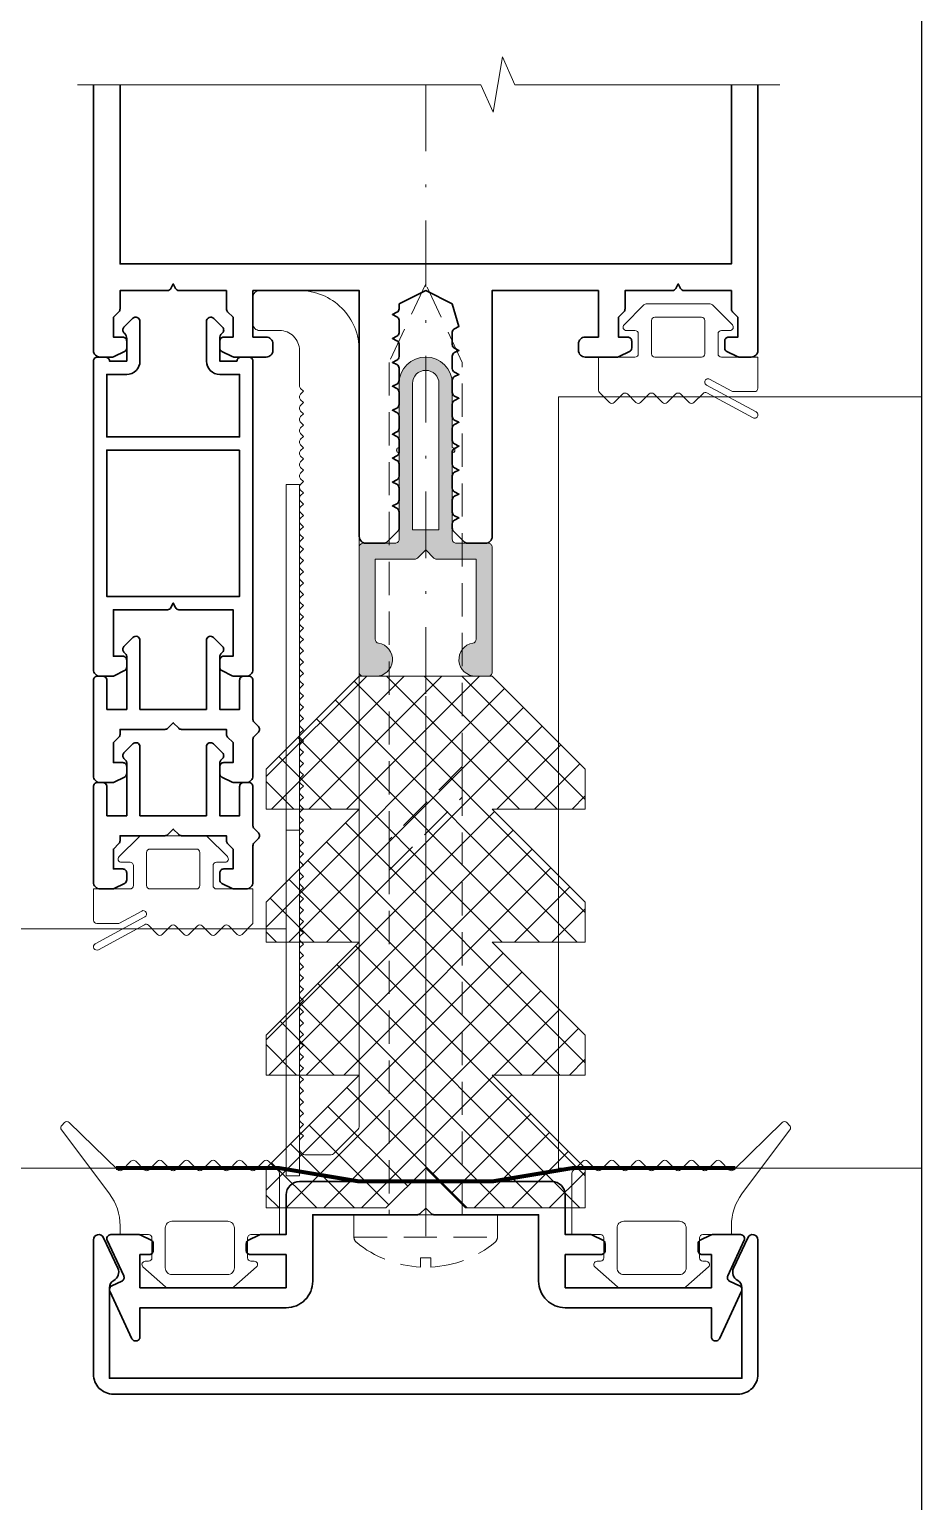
# Model space of a CAD drawing. Extents: x -37 to 8820, y -336 to 478.
# Drawn here: x 6871.4 to 6905, y 194.6 to 249.9 of the extents above; entities that cross this region are included whole.
import ezdxf

# ---------------------------------------------------------------- set-up
doc = ezdxf.new("R2010")
doc.units = 0
doc.header["$LTSCALE"] = 5
doc.linetypes.add('DASHDOT', pattern=[1, 0.5, -0.25, 0, -0.25])
doc.linetypes.add('HIDDEN', pattern=[0.375, 0.25, -0.125])
doc.layers.get('0').update_dxf_attribs({"linetype": 'CONTINUOUS', "lineweight": 30})
for name, color, linetype, lineweight in [('1', 6, 'DASHDOT', 13), ('2', 3, 'HIDDEN', 13), ('Glass', 5, 'CONTINUOUS', 20), ('Ал подклад', 7, 'CONTINUOUS', 20), ('Герлен', 7, 'CONTINUOUS', 60), ('Зигзаг', 1, 'CONTINUOUS', 15), ('Подкладки', 1, 'CONTINUOUS', 20), ('Уплотнители', 1, 'CONTINUOUS', 20), ('Штриховка', 1, 'CONTINUOUS', 5)]:
    doc.layers.add(name, color=color, linetype=linetype, lineweight=lineweight)
doc.layers.add('Скрытые', color=14, linetype='CONTINUOUS', plot=False)

msp = doc.modelspace()

# ---------------------------------------------------------------- hatches: boundary and pattern name
at = {"layer": 'Штриховка'}
h = msp.add_hatch(color=256, dxfattribs=at)
h.dxf.hatch_style = 1
edge = h.paths.add_edge_path(flags=16)
edge.add_line((6885.842, 231.1023), (6885.842, 236.6023))
edge.add_arc((6886.342, 236.6023), 0.5, 0, 180, ccw=False)
edge.add_line((6886.842, 236.6023), (6886.842, 231.1023))
edge.add_line((6886.842, 231.1023), (6885.842, 231.1023))
edge = h.paths.add_edge_path()
edge.add_arc((6888.217, 226.2273), 0.625, 99.2818, 270)
edge.add_line((6888.217, 225.6023), (6888.692, 225.6023))
edge.add_arc((6888.692, 225.7523), 0.15, 270, 360)
edge.add_line((6888.842, 225.7523), (6888.842, 230.4523))
edge.add_arc((6888.692, 230.4523), 0.15, 0, 90)
edge.add_line((6888.692, 230.6023), (6887.492, 230.6023))
edge.add_arc((6887.492, 230.7523), 0.15, 180, 270, ccw=False)
edge.add_line((6887.342, 230.7523), (6887.342, 234.0023))
edge.add_arc((6887.342, 234.1023), 0.1, 270, 450)
edge.add_line((6887.342, 234.2023), (6887.342, 236.6023))
edge.add_arc((6886.342, 236.6023), 1, 0, 180)
edge.add_line((6885.342, 236.6023), (6885.342, 234.2023))
edge.add_arc((6885.342, 234.1023), 0.1, 90, 270)
edge.add_line((6885.342, 234.0023), (6885.342, 230.7523))
edge.add_arc((6885.192, 230.7523), 0.15, -90, 0, ccw=False)
edge.add_line((6885.192, 230.6023), (6883.992, 230.6023))
edge.add_arc((6883.992, 230.4523), 0.15, 90, 180)
edge.add_line((6883.842, 230.4523), (6883.842, 225.7523))
edge.add_arc((6883.992, 225.7523), 0.15, 180, 270)
edge.add_line((6883.992, 225.6023), (6884.467, 225.6023))
edge.add_arc((6884.467, 226.2273), 0.625, 270, 440.7182)
edge.add_arc((6884.592, 226.9922), 0.15, 180, 260.7182, ccw=False)
edge.add_line((6884.442, 226.9922), (6884.442, 230.0023))
edge.add_line((6884.442, 230.0023), (6885.9298, 230.0023))
edge.add_arc((6885.9298, 230.1523), 0.15, 270, 315)
edge.add_line((6886.0359, 230.0463), (6886.342, 230.3523))
edge.add_line((6886.342, 230.3523), (6886.648, 230.0463))
edge.add_arc((6886.7541, 230.1523), 0.15, 225, 270)
edge.add_line((6886.7541, 230.0023), (6888.242, 230.0023))
edge.add_line((6888.242, 230.0023), (6888.242, 226.9922))
edge.add_arc((6888.092, 226.9922), 0.15, -80.7182, 0, ccw=False)
at = {"layer": 'Штриховка', "lineweight": 5}
h = msp.add_hatch(dxfattribs=at)
h.set_pattern_fill('NET', color=256, scale=8, angle=45, style=0)
h.set_pattern_definition([(45, (2825.7027, 2375.5828), (-0.70710678, 0.70710678), []), (135, (2825.7027, 2375.5828), (-0.70710678, -0.70710678), [])])
h.paths.add_polyline_path([(6887.842, 205.6046), (6892.342, 205.6046), (6892.342, 207.1046), (6888.842, 210.6046), (6892.342, 210.6046), (6892.342, 212.1046), (6888.842, 215.6046), (6892.342, 215.6046), (6892.342, 217.1046), (6888.842, 220.6046), (6892.342, 220.6046), (6892.342, 222.1046), (6888.842, 225.6046), (6883.842, 225.6046), (6880.342, 222.1046), (6880.342, 220.6046), (6883.842, 220.6046), (6880.342, 217.1046), (6880.342, 215.6046), (6883.842, 215.6046), (6880.342, 212.1046), (6880.342, 210.6046), (6883.842, 210.6046), (6880.342, 207.1046), (6880.342, 205.6046), (6884.842, 205.6046), (6886.342, 207.1046)])

# ---------------------------------------------------------------- linework, layer by layer
msp.add_lwpolyline([(6898.842, 247.844), (6898.842, 237.8523, -0.4142136), (6898.592, 237.6023), (6898.1274, 237.6023, -0.1164338), (6898.0603, 237.6182), (6897.6749, 237.8109, -0.284079), (6897.592, 237.945), (6897.592, 238.2023, -0.4142136), (6897.742, 238.3523), (6898.092, 238.3523), (6898.092, 239.1023), (6897.8859, 239.3084, -0.1989124), (6897.842, 239.4145), (6897.842, 240.1023), (6896.0597, 240.1023, -0.284079), (6895.9255, 240.1852), (6895.842, 240.3523), (6895.7584, 240.1852, -0.284079), (6895.6243, 240.1023), (6893.842, 240.1023), (6893.842, 239.4145, -0.1989124), (6893.798, 239.3084), (6893.592, 239.1023), (6893.592, 238.3523), (6893.942, 238.3523, -0.4142136), (6894.092, 238.2023), (6894.092, 237.945, -0.284079), (6894.009, 237.8109), (6893.6236, 237.6182, -0.1164338), (6893.5566, 237.6023), (6892.342, 237.6023, -0.4142136), (6892.092, 237.8523), (6892.092, 238.1023, -0.4142136), (6892.342, 238.3523), (6892.842, 238.3523), (6892.842, 240.1023), (6888.842, 240.1023), (6888.842, 230.8523, -0.4142136), (6888.592, 230.6023), (6887.9041, 230.6023, -0.1989124), (6887.798, 230.6463), (6887.3859, 231.0584, -0.1989124), (6887.342, 231.1645), (6887.342, 231.3346, -0.284079), (6887.4249, 231.4688), (6887.592, 231.5523), (6887.4249, 231.6359, -0.284079), (6887.342, 231.77), (6887.342, 232.2346, -0.284079), (6887.4249, 232.3688), (6887.592, 232.4523), (6887.4249, 232.5359, -0.284079), (6887.342, 232.67), (6887.342, 233.1346, -0.284079), (6887.4249, 233.2688), (6887.592, 233.3523), (6887.4249, 233.4359, -0.284079), (6887.342, 233.57), (6887.342, 234.0346, -0.284079), (6887.4249, 234.1688), (6887.592, 234.2523), (6887.4249, 234.3359, -0.284079), (6887.342, 234.47), (6887.342, 234.9346, -0.284079), (6887.4249, 235.0688), (6887.592, 235.1523), (6887.4249, 235.2359, -0.284079), (6887.342, 235.37), (6887.342, 235.8346, -0.284079), (6887.4249, 235.9688), (6887.592, 236.0523), (6887.4249, 236.1359, -0.284079), (6887.342, 236.27), (6887.342, 236.7346, -0.284079), (6887.4249, 236.8688), (6887.592, 236.9523), (6887.4249, 237.0359, -0.284079), (6887.342, 237.17), (6887.342, 237.6346, -0.284079), (6887.4249, 237.7688), (6887.592, 237.8523), (6887.4249, 237.9359, -0.284079), (6887.342, 238.07), (6887.342, 238.5346, -0.284079), (6887.4249, 238.6688), (6887.592, 238.7523), (6887.342, 239.6023), (6886.342, 240.1023), (6885.342, 239.6023), (6885.342, 239.42, -0.284079), (6885.259, 239.2859), (6885.092, 239.2023), (6885.259, 239.1188, -0.284079), (6885.342, 238.9846), (6885.342, 238.52, -0.284079), (6885.259, 238.3859), (6885.092, 238.3023), (6885.259, 238.2188, -0.284079), (6885.342, 238.0846), (6885.342, 237.62, -0.284079), (6885.259, 237.4859), (6885.092, 237.4023), (6885.259, 237.3188, -0.284079), (6885.342, 237.1846), (6885.342, 236.72, -0.284079), (6885.259, 236.5859), (6885.092, 236.5023), (6885.259, 236.4188, -0.284079), (6885.342, 236.2846), (6885.342, 235.82, -0.284079), (6885.259, 235.6859), (6885.092, 235.6023), (6885.259, 235.5188, -0.284079), (6885.342, 235.3846), (6885.342, 234.92, -0.284079), (6885.259, 234.7859), (6885.092, 234.7023), (6885.259, 234.6188, -0.284079), (6885.342, 234.4846), (6885.342, 234.02, -0.284079), (6885.259, 233.8859), (6885.092, 233.8023), (6885.259, 233.7188, -0.284079), (6885.342, 233.5846), (6885.342, 233.12, -0.284079), (6885.259, 232.9859), (6885.092, 232.9023), (6885.259, 232.8188, -0.284079), (6885.342, 232.6846), (6885.342, 232.22, -0.284079), (6885.259, 232.0859), (6885.092, 232.0023), (6885.259, 231.9188, -0.284079), (6885.342, 231.7846), (6885.342, 231.1645, -0.1989124), (6885.298, 231.0584), (6884.8859, 230.6463, -0.1989124), (6884.7798, 230.6023), (6884.092, 230.6023, -0.4142136), (6883.842, 230.8523), (6883.842, 240.1023), (6879.842, 240.1023), (6879.842, 238.3523), (6880.342, 238.3523, -0.4142136), (6880.592, 238.1023), (6880.592, 237.8523, -0.4142136), (6880.342, 237.6023), (6879.1274, 237.6023, -0.1164338), (6879.0603, 237.6182), (6878.6749, 237.8109, -0.284079), (6878.592, 237.945), (6878.592, 238.2023, -0.4142136), (6878.742, 238.3523), (6879.092, 238.3523), (6879.092, 239.1023), (6878.8859, 239.3084, -0.1989124), (6878.842, 239.4145), (6878.842, 240.1023), (6877.0597, 240.1023, -0.284079), (6876.9255, 240.1852), (6876.842, 240.3523), (6876.7584, 240.1852, -0.284079), (6876.6243, 240.1023), (6874.842, 240.1023), (6874.842, 239.4145, -0.1989124), (6874.798, 239.3084), (6874.592, 239.1023), (6874.592, 238.3523), (6874.942, 238.3523, -0.4142136), (6875.092, 238.2023), (6875.092, 237.945, -0.284079), (6875.009, 237.8109), (6874.6236, 237.6182, -0.1164338), (6874.5566, 237.6023), (6874.092, 237.6023, -0.4142136), (6873.842, 237.8523), (6873.842, 247.844)], format="xyb")
msp.add_lwpolyline([(6897.842, 247.844), (6897.842, 241.1023), (6874.842, 241.1023), (6874.842, 247.844)])
for points in [[(6879.392, 237.6023, 0.4142136), (6879.242, 237.4523), (6878.592, 237.4523), (6878.592, 238.3062, -0.1989124), (6878.6652, 238.483), (6878.698, 238.5158, 0.4142136), (6878.698, 238.7279), (6878.3716, 239.0543, 0.6681786), (6878.092, 238.9385), (6878.092, 237.4523, 0.4142136), (6878.592, 236.9523), (6879.342, 236.9523), (6879.342, 234.6023), (6874.342, 234.6023), (6874.342, 236.9523), (6875.092, 236.9523, 0.4142136), (6875.592, 237.4523), (6875.592, 238.9385, 0.6681786), (6875.3123, 239.0543), (6874.9859, 238.7279, 0.4142136), (6874.9859, 238.5158), (6875.0187, 238.483, -0.1989124), (6875.092, 238.3062), (6875.092, 237.4523), (6874.442, 237.4523, 0.4142136), (6874.292, 237.6023), (6873.992, 237.6023, 0.4142136), (6873.842, 237.4523), (6873.842, 225.8523, 0.4142136), (6874.092, 225.6023), (6874.5566, 225.6023, 0.1164338), (6874.6236, 225.6182), (6875.009, 225.8109, 0.284079), (6875.092, 225.945), (6875.092, 226.2023, 0.4142136), (6874.942, 226.3523), (6874.592, 226.3523), (6874.592, 228.1023), (6876.6243, 228.1023, 0.284079), (6876.7584, 228.1852), (6876.842, 228.3523), (6876.9255, 228.1852, 0.284079), (6877.0597, 228.1023), (6879.092, 228.1023), (6879.092, 226.3523), (6878.742, 226.3523, 0.4142136), (6878.592, 226.2023), (6878.592, 225.945, 0.284079), (6878.6749, 225.8109), (6879.0603, 225.6182, 0.1164338), (6879.1274, 225.6023), (6879.592, 225.6023, 0.4142136), (6879.842, 225.8523), (6879.842, 237.4523, 0.4142136), (6879.692, 237.6023)], [(6874.342, 224.3523), (6874.342, 225.4523, 0.4142136), (6874.192, 225.6023), (6873.992, 225.6023, 0.4142136), (6873.842, 225.4523), (6873.842, 225.4523), (6873.842, 221.8523, 0.4142136), (6874.092, 221.6023), (6874.5566, 221.6023, 0.1164338), (6874.6236, 221.6182), (6875.009, 221.8109, 0.284079), (6875.092, 221.945), (6875.092, 222.2023, 0.4142136), (6874.942, 222.3523), (6874.592, 222.3523), (6874.592, 223.1023), (6874.798, 223.3084, 0.1989124), (6874.842, 223.4145), (6874.842, 223.6023), (6876.5298, 223.6023, 0.1989124), (6876.6359, 223.6463), (6876.842, 223.8523), (6877.048, 223.6463, 0.1989124), (6877.1541, 223.6023), (6878.842, 223.6023), (6878.842, 223.4145, 0.1989124), (6878.8859, 223.3084), (6879.092, 223.1023), (6879.092, 222.3523), (6878.742, 222.3523, 0.4142136), (6878.592, 222.2023), (6878.592, 221.945, 0.284079), (6878.6749, 221.8109), (6879.0603, 221.6182, 0.1164338), (6879.1274, 221.6023), (6879.592, 221.6023, 0.4142136), (6879.842, 221.8523), (6879.842, 223.2281, -0.1989124), (6879.8859, 223.3341), (6880.048, 223.4963, 0.4142136), (6880.048, 223.7084), (6879.8859, 223.8705, -0.1989124), (6879.842, 223.9766), (6879.842, 225.4523, 0.4142136), (6879.692, 225.6023), (6879.492, 225.6023, 0.4142136), (6879.342, 225.4523), (6879.342, 224.3523), (6878.592, 224.3523), (6878.592, 226.3402, -0.1989124), (6878.6359, 226.4463), (6878.698, 226.5084, 0.4142136), (6878.698, 226.7205), (6878.3627, 227.0559, 0.6681786), (6878.092, 226.9438), (6878.092, 224.3523), (6875.592, 224.3523), (6875.592, 226.9438, 0.6681786), (6875.3213, 227.0559), (6874.9859, 226.7205, 0.4142136), (6874.9859, 226.5084), (6875.048, 226.4463, -0.1989124), (6875.092, 226.3402), (6875.092, 224.3523)], [(6874.342, 220.3523), (6874.342, 221.4523, 0.4142136), (6874.192, 221.6023), (6873.992, 221.6023, 0.4142136), (6873.842, 221.4523), (6873.842, 221.4523), (6873.842, 217.8523, 0.4142136), (6874.092, 217.6023), (6874.5566, 217.6023, 0.1164338), (6874.6236, 217.6182), (6875.009, 217.8109, 0.284079), (6875.092, 217.945), (6875.092, 218.2023, 0.4142136), (6874.942, 218.3523), (6874.592, 218.3523), (6874.592, 219.1023), (6874.798, 219.3084, 0.1989124), (6874.842, 219.4145), (6874.842, 219.6023), (6876.5298, 219.6023, 0.1989124), (6876.6359, 219.6463), (6876.842, 219.8523), (6877.048, 219.6463, 0.1989124), (6877.1541, 219.6023), (6878.842, 219.6023), (6878.842, 219.4145, 0.1989124), (6878.8859, 219.3084), (6879.092, 219.1023), (6879.092, 218.3523), (6878.742, 218.3523, 0.4142136), (6878.592, 218.2023), (6878.592, 217.945, 0.284079), (6878.6749, 217.8109), (6879.0603, 217.6182, 0.1164338), (6879.1274, 217.6023), (6879.592, 217.6023, 0.4142136), (6879.842, 217.8523), (6879.842, 219.2281, -0.1989124), (6879.8859, 219.3341), (6880.048, 219.4963, 0.4142136), (6880.048, 219.7084), (6879.8859, 219.8705, -0.1989124), (6879.842, 219.9766), (6879.842, 221.4523, 0.4142136), (6879.692, 221.6023), (6879.492, 221.6023, 0.4142136), (6879.342, 221.4523), (6879.342, 220.3523), (6878.592, 220.3523), (6878.592, 222.3402, -0.1989124), (6878.6359, 222.4463), (6878.698, 222.5084, 0.4142136), (6878.698, 222.7205), (6878.3627, 223.0559, 0.6681786), (6878.092, 222.9438), (6878.092, 220.3523), (6875.592, 220.3523), (6875.592, 222.9438, 0.6681786), (6875.3213, 223.0559), (6874.9859, 222.7205, 0.4142136), (6874.9859, 222.5084), (6875.048, 222.4463, -0.1989124), (6875.092, 222.3402), (6875.092, 220.3523)], [(6898.2279, 202.4792, 0.4142136), (6898.1554, 202.6785), (6897.7779, 202.8545, -0.4142136), (6897.7054, 203.0539), (6898.3279, 204.3889, 0.5486188), (6898.192, 204.6023), (6897.1274, 204.6023, 0.1164338), (6897.0603, 204.5865), (6896.6749, 204.3938, 0.284079), (6896.592, 204.2596), (6896.592, 204.0023, 0.4142136), (6896.742, 203.8523), (6897.092, 203.8523), (6897.092, 202.6023), (6891.592, 202.6023), (6891.592, 203.8523), (6892.942, 203.8523, 0.4142136), (6893.092, 204.0023), (6893.092, 204.2596, 0.284079), (6893.009, 204.3938), (6892.6236, 204.5865, 0.1164338), (6892.5566, 204.6023), (6891.592, 204.6023), (6891.592, 206.1023, 0.4142136), (6891.092, 206.6023), (6881.592, 206.6023, 0.4142136), (6881.092, 206.1023), (6881.092, 204.6023), (6880.1274, 204.6023, 0.1164338), (6880.0603, 204.5865), (6879.6749, 204.3938, 0.284079), (6879.592, 204.2596), (6879.592, 204.0023, 0.4142136), (6879.742, 203.8523), (6881.092, 203.8523), (6881.092, 202.6023), (6875.592, 202.6023), (6875.592, 203.8523), (6875.942, 203.8523, 0.4142136), (6876.092, 204.0023), (6876.092, 204.2596, 0.284079), (6876.009, 204.3938), (6875.6236, 204.5865, 0.1164338), (6875.5566, 204.6023), (6874.492, 204.6023, 0.5486188), (6874.356, 204.3889), (6874.9786, 203.0539, -0.4142136), (6874.906, 202.8545), (6874.5286, 202.6785, 0.4142136), (6874.456, 202.4792), (6875.2908, 200.6889, 0.2914734), (6875.4268, 200.6023), (6875.442, 200.6023, 0.4142136), (6875.592, 200.7523), (6875.592, 201.8523), (6881.092, 201.8523, 0.4142136), (6882.092, 202.8523), (6882.092, 205.3523), (6886.0298, 205.3523, 0.1989124), (6886.1359, 205.3963), (6886.342, 205.6023), (6886.548, 205.3963, 0.1989124), (6886.6541, 205.3523), (6890.592, 205.3523), (6890.592, 202.8523, 0.4142136), (6891.592, 201.8523), (6897.092, 201.8523), (6897.092, 200.7523, 0.4142136), (6897.242, 200.6023), (6897.2572, 200.6023, 0.2914734), (6897.3931, 200.6889)], [(6898.092, 198.6023), (6874.592, 198.6023, -0.4142136), (6873.842, 199.3523), (6873.842, 204.4023, -0.8025849), (6874.2232, 204.4869), (6874.7592, 203.3375, -0.4015594), (6874.6035, 202.8791, 0.2797393), (6874.442, 202.613), (6874.442, 199.2023), (6898.242, 199.2023), (6898.242, 202.613, 0.2797393), (6898.0804, 202.8791, -0.4015594), (6897.9248, 203.3375), (6898.4607, 204.4869, -0.8025849), (6898.842, 204.4023), (6898.842, 199.3523, -0.4142136)]]:
    msp.add_lwpolyline(points, format="xyb", close=True)
msp.add_lwpolyline([(6879.342, 234.1023), (6879.342, 228.6023), (6874.342, 228.6023), (6874.342, 234.1023)], close=True)
at = {"layer": '1'}
msp.add_line((6886.342, 247.844), (6886.342, 203.6023), dxfattribs=at)
at = {"layer": '2'}
msp.add_line((6883.642, 204.5075), (6889.042, 204.5075), dxfattribs=at)
for points in [[(6887.717, 205.3523), (6887.717, 237.4036), (6886.342, 240.3523), (6884.967, 237.4036), (6884.967, 205.3523)], [(6884.967, 218.3051), (6887.717, 221.0551), (6887.717, 222.2009), (6884.967, 219.4509)]]:
    msp.add_lwpolyline(points, close=True, dxfattribs=at)
msp.add_lwpolyline([(6886.1455, 203.382, -0.1618489), (6883.7329, 204.3146, -0.2238875), (6883.642, 204.5075), (6883.642, 205.3523), (6889.042, 205.3523), (6889.042, 204.5075, -0.2238875), (6888.9511, 204.3146, -0.1618489), (6886.5385, 203.382), (6886.5385, 203.7322), (6886.1455, 203.7322)], format="xyb", close=True, dxfattribs=at)
at = {"layer": 'Glass'}
for points in [[(6905, 236.1023), (6891.342, 236.1023), (6891.342, 207.1023), (6905, 207.1023)], [(6881.092, 216.1023), (6856.562, 216.1023), (6856.562, 207.1023), (6881.092, 207.1023)]]:
    msp.add_lwpolyline(points, close=True, dxfattribs=at)
at = {"layer": 'Ал подклад', "color": 0}
msp.add_lwpolyline([(6881.6359, 208.4205), (6881.742, 208.3145), (6881.6359, 208.2084, 0.1989124), (6881.592, 208.1023), (6881.592, 207.8523, 0.4142136), (6881.842, 207.6023), (6882.7384, 207.6023, 0.1989124), (6882.9152, 207.6756), (6883.7688, 208.5291, 0.1989124), (6883.842, 208.7059), (6883.842, 237.8523, 0.4142136), (6881.592, 240.1023), (6880.092, 240.1023, 0.4142136), (6879.842, 239.8523), (6879.842, 238.8523, 0.4142136), (6880.092, 238.6023), (6880.842, 238.6023, -0.4142136), (6881.592, 237.8523), (6881.592, 236.528, 0.1989124), (6881.6359, 236.422), (6881.742, 236.3159), (6881.6359, 236.2098, 0.4142136), (6881.6359, 235.9977), (6881.742, 235.8916), (6881.6359, 235.7856, 0.4142136), (6881.6359, 235.5734), (6881.742, 235.4674), (6881.6359, 235.3613, 0.4142136), (6881.6359, 235.1492), (6881.742, 235.0431), (6881.6359, 234.937, 0.4142136), (6881.6359, 234.7249), (6881.742, 234.6188), (6881.6359, 234.5128, 0.4142136), (6881.6359, 234.3006), (6881.742, 234.1946), (6881.6359, 234.0885, 0.4142136), (6881.6359, 233.8764), (6881.742, 233.7703), (6881.6359, 233.6642, 0.4142136), (6881.6359, 233.4521), (6881.742, 233.346), (6881.6359, 233.24, 0.4142136), (6881.6359, 233.0278), (6881.742, 232.9218), (6881.6359, 232.8157, 0.4142136), (6881.6359, 232.6036), (6881.742, 232.4975), (6881.6359, 232.3914, 0.4142136), (6881.6359, 232.1793), (6881.742, 232.0733), (6881.6359, 231.9672, 0.4142136), (6881.6359, 231.7551), (6881.742, 231.649), (6881.6359, 231.5429, 0.4142136), (6881.6359, 231.3308), (6881.742, 231.2247), (6881.6359, 231.1187, 0.4142136), (6881.6359, 230.9065), (6881.742, 230.8005), (6881.6359, 230.6944, 0.4142136), (6881.6359, 230.4823), (6881.742, 230.3762), (6881.6359, 230.2701, 0.4142136), (6881.6359, 230.058), (6881.742, 229.9519), (6881.6359, 229.8459, 0.4142136), (6881.6359, 229.6337), (6881.742, 229.5277), (6881.6359, 229.4216, 0.4142136), (6881.6359, 229.2095), (6881.742, 229.1034), (6881.6359, 228.9973, 0.4142136), (6881.6359, 228.7852), (6881.742, 228.6791), (6881.6359, 228.5731, 0.4142136), (6881.6359, 228.3609), (6881.742, 228.2549), (6881.6359, 228.1488, 0.4142136), (6881.6359, 227.9367), (6881.742, 227.8306), (6881.6359, 227.7245, 0.4142136), (6881.6359, 227.5124), (6881.742, 227.4063), (6881.6359, 227.3003, 0.4142136), (6881.6359, 227.0881), (6881.742, 226.9821), (6881.6359, 226.876, 0.4142136), (6881.6359, 226.6639), (6881.742, 226.5578), (6881.6359, 226.4518, 0.4142136), (6881.6359, 226.2396), (6881.742, 226.1336), (6881.6359, 226.0275, 0.4142136), (6881.6359, 225.8154), (6881.742, 225.7093), (6881.6359, 225.6032, 0.4142136), (6881.6359, 225.3911), (6881.742, 225.285), (6881.6359, 225.179, 0.4142136), (6881.6359, 224.9668), (6881.742, 224.8608), (6881.6359, 224.7547, 0.4142136), (6881.6359, 224.5426), (6881.742, 224.4365), (6881.6359, 224.3304, 0.4142136), (6881.6359, 224.1183), (6881.742, 224.0122), (6881.6359, 223.9062, 0.4142136), (6881.6359, 223.694), (6881.742, 223.588), (6881.6359, 223.4819, 0.4142136), (6881.6359, 223.2698), (6881.742, 223.1637), (6881.6359, 223.0576, 0.4142136), (6881.6359, 222.8455), (6881.742, 222.7394), (6881.6359, 222.6334, 0.4142136), (6881.6359, 222.4212), (6881.742, 222.3152), (6881.6359, 222.2091, 0.4142136), (6881.6359, 221.997), (6881.742, 221.8909), (6881.6359, 221.7848, 0.4142136), (6881.6359, 221.5727), (6881.742, 221.4666), (6881.6359, 221.3606, 0.4142136), (6881.6359, 221.1485), (6881.742, 221.0424), (6881.6359, 220.9363, 0.4142136), (6881.6359, 220.7242), (6881.742, 220.6181), (6881.6359, 220.5121, 0.4142136), (6881.6359, 220.2999), (6881.742, 220.1939), (6881.6359, 220.0878, 0.4142136), (6881.6359, 219.8757), (6881.742, 219.7696), (6881.6359, 219.6635, 0.4142136), (6881.6359, 219.4514), (6881.742, 219.3453), (6881.6359, 219.2393, 0.4142136), (6881.6359, 219.0271), (6881.742, 218.9211), (6881.6359, 218.815, 0.4142136), (6881.6359, 218.6029), (6881.742, 218.4968), (6881.6359, 218.3907, 0.4142136), (6881.6359, 218.1786), (6881.742, 218.0725), (6881.6359, 217.9665, 0.4142136), (6881.6359, 217.7543), (6881.742, 217.6483), (6881.6359, 217.5422, 0.4142136), (6881.6359, 217.3301), (6881.742, 217.224), (6881.6359, 217.1179, 0.4142136), (6881.6359, 216.9058), (6881.742, 216.7997), (6881.6359, 216.6937, 0.4142136), (6881.6359, 216.4815), (6881.742, 216.3755), (6881.6359, 216.2694, 0.4142136), (6881.6359, 216.0573), (6881.742, 215.9512), (6881.6359, 215.8452, 0.4142136), (6881.6359, 215.633), (6881.742, 215.527), (6881.6359, 215.4209, 0.4142136), (6881.6359, 215.2088), (6881.742, 215.1027), (6881.6359, 214.9966, 0.4142136), (6881.6359, 214.7845), (6881.742, 214.6784), (6881.6359, 214.5724, 0.4142136), (6881.6359, 214.3602), (6881.742, 214.2542), (6881.6359, 214.1481, 0.4142136), (6881.6359, 213.936), (6881.742, 213.8299), (6881.6359, 213.7238, 0.4142136), (6881.6359, 213.5117), (6881.742, 213.4056), (6881.6359, 213.2996, 0.4142136), (6881.6359, 213.0874), (6881.742, 212.9814), (6881.6359, 212.8753, 0.4142136), (6881.6359, 212.6632), (6881.742, 212.5571), (6881.6359, 212.451, 0.4142136), (6881.6359, 212.2389), (6881.742, 212.1328), (6881.6359, 212.0268, 0.4142136), (6881.6359, 211.8146), (6881.742, 211.7086), (6881.6359, 211.6025, 0.4142136), (6881.6359, 211.3904), (6881.742, 211.2843), (6881.6359, 211.1782, 0.4142136), (6881.6359, 210.9661), (6881.742, 210.86), (6881.6359, 210.754, 0.4142136), (6881.6359, 210.5418), (6881.742, 210.4358), (6881.6359, 210.3297, 0.4142136), (6881.6359, 210.1176), (6881.742, 210.0115), (6881.6359, 209.9055, 0.4142136), (6881.6359, 209.6933), (6881.742, 209.5873), (6881.6359, 209.4812, 0.4142136), (6881.6359, 209.2691), (6881.742, 209.163), (6881.6359, 209.0569, 0.4142136), (6881.6359, 208.8448), (6881.742, 208.7387), (6881.6359, 208.6327, 0.4142136)], format="xyb", close=True, dxfattribs=at)
at = {"layer": 'Герлен', "ltscale": 2, "const_width": 0.15}
msp.add_lwpolyline([(6897.9919, 207.1023), (6891.842, 207.1023), (6888.842, 206.6023), (6883.842, 206.6023), (6880.842, 207.1023), (6874.692, 207.1023)], dxfattribs=at)
at = {"layer": 'Зигзаг'}
msp.add_lwpolyline([(6899.6653, 247.844), (6889.6987, 247.844), (6889.234, 248.8983), (6888.8855, 246.8082), (6888.4195, 247.844), (6873.2431, 247.844)], dxfattribs=at)
at = {"layer": 'Подкладки'}
for points in [[(6881.092, 219.8134), (6881.092, 232.8134), (6881.5919, 232.8134), (6881.5919, 219.8134)], [(6881.092, 206.8134), (6881.092, 219.8134), (6881.5919, 219.8134), (6881.5919, 206.8134)]]:
    msp.add_lwpolyline(points, close=True, dxfattribs=at)
at = {"layer": 'Скрытые', "linetype": 'Continuous'}
msp.add_lwpolyline([(6740, 10), (6740, 287), (6905, 287), (6905, 10)], close=True, dxfattribs=at)
at = {"layer": 'Уплотнители'}
msp.add_line((6886.342, 207.1046), (6886.342, 224.8546), dxfattribs=at)
for points in [[(6897.0266, 236.771), (6897.8626, 236.3175, 0.1249127), (6897.9222, 236.3023), (6898.717, 236.3023, 0.4142136), (6898.842, 236.4273), (6898.842, 237.6023), (6897.467, 237.6023, -0.4142136), (6897.342, 237.7273), (6897.342, 238.4773, -0.4142136), (6897.467, 238.6023), (6897.792, 238.6023, 0.6685867), (6897.8803, 238.8158), (6897.1286, 239.5658, 0.1986192), (6897.0403, 239.6023), (6894.6437, 239.6023, 0.1986192), (6894.5554, 239.5658), (6893.8037, 238.8158, 0.6685867), (6893.892, 238.6023), (6894.217, 238.6023, -0.4142136), (6894.342, 238.4773), (6894.342, 237.7273, -0.4142136), (6894.217, 237.6023), (6892.842, 237.6023), (6892.842, 236.3541, 0.1989124), (6892.8786, 236.2657), (6893.2536, 235.8907, 0.4142136), (6893.4304, 235.8907), (6893.7536, 236.2139, -0.4142136), (6893.9304, 236.2139), (6894.2536, 235.8907, 0.4142136), (6894.4304, 235.8907), (6894.7536, 236.2139, -0.4142136), (6894.9304, 236.2139), (6895.2536, 235.8907, 0.4142136), (6895.4304, 235.8907), (6895.7536, 236.2139, -0.4142136), (6895.9304, 236.2139), (6896.2536, 235.8907, 0.4142136), (6896.4304, 235.8907), (6896.776, 236.2364, -0.3320761), (6896.924, 236.2578), (6898.6574, 235.3175, 1), (6898.7766, 235.5372), (6896.9074, 236.5513, -1)], [(6896.717, 239.1023), (6894.967, 239.1023, 0.4142136), (6894.842, 238.9773), (6894.842, 237.7273, 0.4142136), (6894.967, 237.6023), (6896.717, 237.6023, 0.4142136), (6896.842, 237.7273), (6896.842, 238.9773, 0.4142136)], [(6888.1162, 226.8441, 0.9221128), (6888.217, 225.6023), (6888.692, 225.6023, 0.4142136), (6888.842, 225.7523), (6888.842, 230.4523, 0.4142136), (6888.692, 230.6023), (6887.492, 230.6023, -0.4142136), (6887.342, 230.7523), (6887.342, 234.0023, 1), (6887.342, 234.2023), (6887.342, 236.6023, 1), (6885.342, 236.6023), (6885.342, 234.2023, 1), (6885.342, 234.0023), (6885.342, 230.7523, -0.4142136), (6885.192, 230.6023), (6883.992, 230.6023, 0.4142136), (6883.842, 230.4523), (6883.842, 225.7523, 0.4142136), (6883.992, 225.6023), (6884.467, 225.6023, 0.9221128), (6884.5678, 226.8441, -0.3675232), (6884.442, 226.9922), (6884.442, 230.0023), (6885.9298, 230.0023, 0.1989124), (6886.0359, 230.0463), (6886.342, 230.3523), (6886.648, 230.0463, 0.1989124), (6886.7541, 230.0023), (6888.242, 230.0023), (6888.242, 226.9922, -0.3675232)], [(6885.842, 231.1023), (6885.842, 236.6023, -1), (6886.842, 236.6023), (6886.842, 231.1023)], [(6875.6574, 216.771), (6874.8213, 216.3175, -0.1249127), (6874.7617, 216.3023), (6873.967, 216.3023, -0.4142136), (6873.842, 216.4273), (6873.842, 217.6023), (6875.217, 217.6023, 0.4142136), (6875.342, 217.7273), (6875.342, 218.4773, 0.4142136), (6875.217, 218.6023), (6874.892, 218.6023, -0.6685867), (6874.8037, 218.8158), (6875.5554, 219.5658, -0.1986192), (6875.6437, 219.6023), (6878.0403, 219.6023, -0.1986192), (6878.1286, 219.5658), (6878.8803, 218.8158, -0.6685867), (6878.792, 218.6023), (6878.467, 218.6023, 0.4142136), (6878.342, 218.4773), (6878.342, 217.7273, 0.4142136), (6878.467, 217.6023), (6879.842, 217.6023), (6879.842, 216.3541, -0.1989124), (6879.8054, 216.2657), (6879.4304, 215.8907, -0.4142136), (6879.2536, 215.8907), (6878.9304, 216.2139, 0.4142136), (6878.7536, 216.2139), (6878.4304, 215.8907, -0.4142136), (6878.2536, 215.8907), (6877.9304, 216.2139, 0.4142136), (6877.7536, 216.2139), (6877.4304, 215.8907, -0.4142136), (6877.2536, 215.8907), (6876.9304, 216.2139, 0.4142136), (6876.7536, 216.2139), (6876.4304, 215.8907, -0.4142136), (6876.2536, 215.8907), (6875.9079, 216.2364, 0.3320761), (6875.7599, 216.2578), (6874.0266, 215.3175, -1), (6873.9074, 215.5372), (6875.7766, 216.5513, 1)], [(6875.967, 219.1023), (6877.717, 219.1023, -0.4142136), (6877.842, 218.9773), (6877.842, 217.7273, -0.4142136), (6877.717, 217.6023), (6875.967, 217.6023, -0.4142136), (6875.842, 217.7273), (6875.842, 218.9773, -0.4142136)], [(6879.767, 203.6023, -0.4142136), (6879.642, 203.7273), (6879.642, 204.4773, -0.4142136), (6879.767, 204.6023), (6880.842, 204.6023), (6880.842, 206.9127, 0.1989124), (6880.8127, 206.9834), (6880.4304, 207.3657, 0.4142136), (6880.2536, 207.3657), (6879.9304, 207.0425, -0.4142136), (6879.7536, 207.0425), (6879.4304, 207.3657, 0.4142136), (6879.2536, 207.3657), (6878.9304, 207.0425, -0.4142136), (6878.7536, 207.0425), (6878.4304, 207.3657, 0.4142136), (6878.2536, 207.3657), (6877.9304, 207.0425, -0.4142136), (6877.7536, 207.0425), (6877.4304, 207.3657, 0.4142136), (6877.2536, 207.3657), (6876.9304, 207.0425, -0.4142136), (6876.7536, 207.0425), (6876.4304, 207.3657, 0.4142136), (6876.2536, 207.3657), (6875.9304, 207.0425, -0.4142136), (6875.7536, 207.0425), (6875.4304, 207.3657, 0.4142136), (6875.2536, 207.3657), (6874.9304, 207.0425, -0.4142136), (6874.7536, 207.0425), (6872.9304, 208.8139, 0.4142136), (6872.7536, 208.8139), (6872.6485, 208.7089, 0.2925382), (6872.6196, 208.5773), (6874.4443, 206.1347, -0.1617878), (6874.842, 204.9378), (6874.842, 204.6023), (6875.917, 204.6023, -0.4142136), (6876.042, 204.4773), (6876.042, 203.7273, -0.4142136), (6875.917, 203.6023), (6875.792, 203.6023, 0.6685867), (6875.7037, 203.3888), (6876.5554, 202.6388, 0.1986192), (6876.6437, 202.6023), (6879.0403, 202.6023, 0.1986192), (6879.1286, 202.6388), (6879.9803, 203.3888, 0.6685867), (6879.892, 203.6023)], [(6892.917, 203.6023, 0.4142136), (6893.042, 203.7273), (6893.042, 204.4773, 0.4142136), (6892.917, 204.6023), (6891.842, 204.6023), (6891.842, 206.9127, -0.1989124), (6891.8713, 206.9834), (6892.2536, 207.3657, -0.4142136), (6892.4304, 207.3657), (6892.7536, 207.0425, 0.4142136), (6892.9304, 207.0425), (6893.2536, 207.3657, -0.4142136), (6893.4304, 207.3657), (6893.7536, 207.0425, 0.4142136), (6893.9304, 207.0425), (6894.2536, 207.3657, -0.4142136), (6894.4304, 207.3657), (6894.7536, 207.0425, 0.4142136), (6894.9304, 207.0425), (6895.2536, 207.3657, -0.4142136), (6895.4304, 207.3657), (6895.7536, 207.0425, 0.4142136), (6895.9304, 207.0425), (6896.2536, 207.3657, -0.4142136), (6896.4304, 207.3657), (6896.7536, 207.0425, 0.4142136), (6896.9304, 207.0425), (6897.2536, 207.3657, -0.4142136), (6897.4304, 207.3657), (6897.7536, 207.0425, 0.4142136), (6897.9304, 207.0425), (6899.7536, 208.8139, -0.4142136), (6899.9304, 208.8139), (6900.0354, 208.7089, -0.2925382), (6900.0643, 208.5773), (6898.2397, 206.1347, 0.1617878), (6897.842, 204.9378), (6897.842, 204.6023), (6896.767, 204.6023, 0.4142136), (6896.642, 204.4773), (6896.642, 203.7273, 0.4142136), (6896.767, 203.6023), (6896.892, 203.6023, -0.6685867), (6896.9803, 203.3888), (6896.1286, 202.6388, -0.1986192), (6896.0403, 202.6023), (6893.6437, 202.6023, -0.1986192), (6893.5554, 202.6388), (6892.7037, 203.3888, -0.6685867), (6892.792, 203.6023)], [(6876.792, 203.1023), (6878.892, 203.1023, 0.4142136), (6879.142, 203.3523), (6879.142, 204.8523, 0.4142136), (6878.892, 205.1023), (6876.792, 205.1023, 0.4142136), (6876.542, 204.8523), (6876.542, 203.3523, 0.4142136)], [(6895.892, 203.1023), (6893.792, 203.1023, -0.4142136), (6893.542, 203.3523), (6893.542, 204.8523, -0.4142136), (6893.792, 205.1023), (6895.892, 205.1023, -0.4142136), (6896.142, 204.8523), (6896.142, 203.3523, -0.4142136)]]:
    msp.add_lwpolyline(points, format="xyb", close=True, dxfattribs=at)
msp.add_lwpolyline([(6887.842, 205.6046), (6892.342, 205.6046), (6892.342, 207.1046), (6888.842, 210.6046), (6892.342, 210.6046), (6892.342, 212.1046), (6888.842, 215.6046), (6892.342, 215.6046), (6892.342, 217.1046), (6888.842, 220.6046), (6892.342, 220.6046), (6892.342, 222.1046), (6888.842, 225.6046), (6883.842, 225.6046), (6880.342, 222.1046), (6880.342, 220.6046), (6883.842, 220.6046), (6880.342, 217.1046), (6880.342, 215.6046), (6883.842, 215.6046), (6880.342, 212.1046), (6880.342, 210.6046), (6883.842, 210.6046), (6880.342, 207.1046), (6880.342, 205.6046), (6884.842, 205.6046), (6886.342, 207.1046)], close=True, dxfattribs=at)

doc.saveas('drawing.dxf')
